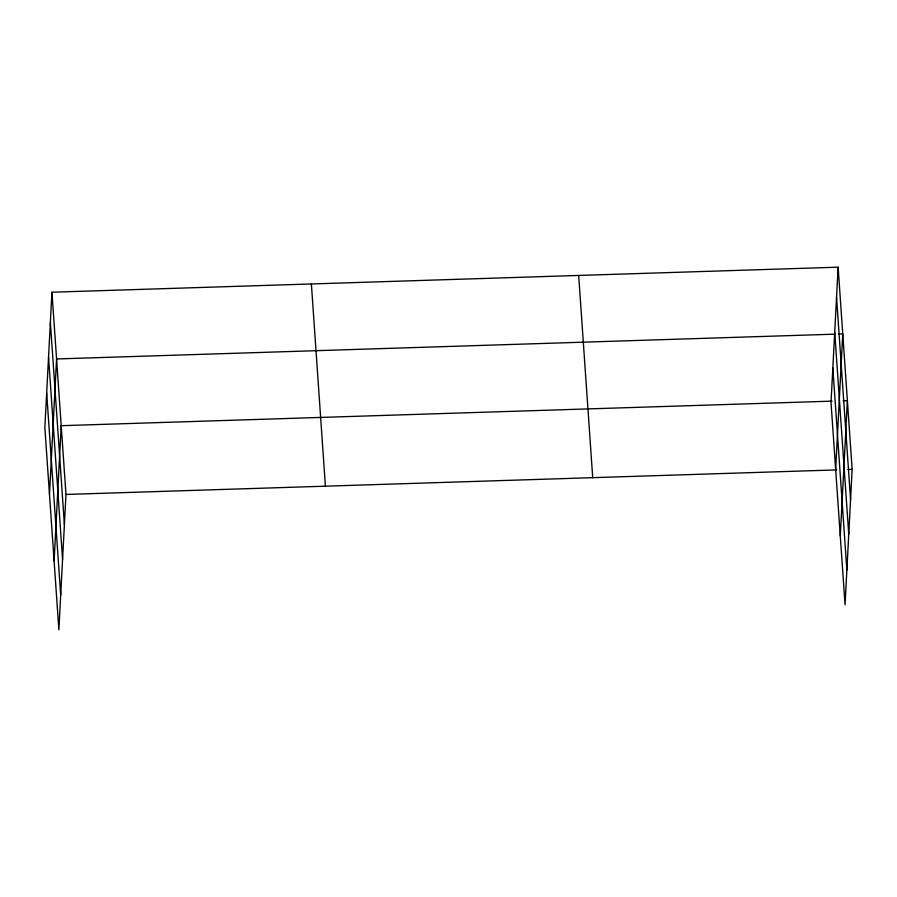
<?xml version="1.0" encoding="UTF-8"?>
<svg xmlns="http://www.w3.org/2000/svg" width="897" height="897" viewBox="0 0 897 897"><rect width="100%" height="100%" fill="white"/><g stroke="black" fill="none" stroke-linecap="round" stroke-linejoin="round"><path stroke-width="1.35" d="M51.948 292.22L44.85 427.6L58.877 629.817L65.974 494.449L51.948 292.22L838.123 267.183L852.15 469.4L845.052 604.78L831.026 402.551L838.123 267.183M49.481 494.337L56.578 358.957L834.378 334.177M54.112 561.062L61.209 425.694L832.035 401.138M835.656 469.288L842.754 333.908L838.56 334.043M840.287 536.025L847.385 400.645L843.191 400.78M65.974 494.449L836.811 469.893M847.968 469.535L852.15 469.4M836.542 297.367L850.569 499.595M834.715 332.081L848.753 534.309M832.842 367.837L846.869 570.066M578.677 275.446L592.715 477.664M311.382 283.957L325.409 486.185M50.367 322.415L64.393 524.644M48.539 357.129L62.577 559.347M46.666 392.886L60.704 595.115"/></g></svg>
